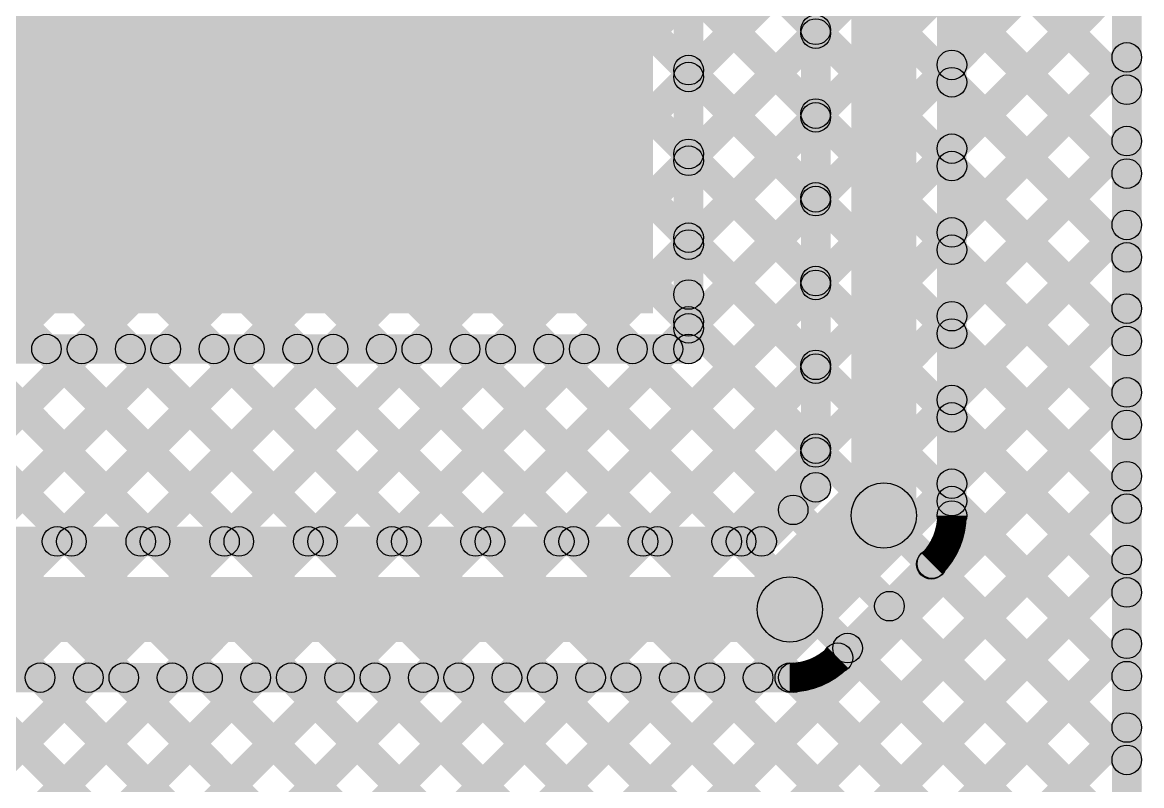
# Model space of a CAD drawing. Header units: millimetres. Extents: x 0.02 to 3.53, y 0 to 2.66.
# Drawn here: x 3.0701 to 3.4483, y 1.1932 to 1.4509 of the extents above; entities that cross this region are included whole.
import ezdxf

# ---------------------------------------------------------------- set-up
doc = ezdxf.new("R2010")
doc.units = ezdxf.units.MM
doc.header["$MEASUREMENT"] = 0
doc.layers.add('BottomLayer', color=5, linetype='Continuous')
doc.layers.add('TopLayer', color=1, linetype='Continuous')

msp = doc.modelspace()

# ---------------------------------------------------------------- hatches: boundary and pattern name
at = {"layer": 'BottomLayer'}
for points in [[(3.44831, 0.78273), (3.43831, 0.78273), (3.43831, 1.97317), (3.44831, 1.97317)], [(3.3722, 1.28444), (3.3502, 1.28444), (3.3502, 1.94507), (3.3722, 1.94507)], [(3.3892, 1.28444), (3.3792, 1.28444), (3.3792, 1.94507), (3.3892, 1.94507)], [(3.1883, 1.37106), (3.28324, 1.37106), (3.28324, 1.94231), (3.1883, 1.94231)], [(3.3432, 1.29397), (3.3332, 1.29397), (3.3332, 1.93554), (3.3432, 1.93554)], [(3.30024, 1.35906), (3.29024, 1.35906), (3.29024, 1.5114), (3.30024, 1.5114)], [(3.30024, 1.35906), (3.29024, 1.35906), (3.29024, 1.5114), (3.30024, 1.5114)], [(2.93128, 1.35266), (3.28324, 1.35266), (3.28324, 1.4994), (2.93128, 1.4994)], [(3.38773, 1.43306), (3.38066, 1.44013), (3.43977, 1.49924), (3.44684, 1.49217)], [(3.29171, 1.48786), (3.29878, 1.49493), (3.34173, 1.45198), (3.33466, 1.44491)], [(3.38066, 1.48376), (3.38773, 1.49083), (3.44684, 1.43172), (3.43977, 1.42465)], [(3.29878, 1.42896), (3.29171, 1.43603), (3.33466, 1.47899), (3.34173, 1.47191)], [(3.38773, 1.40478), (3.38066, 1.41185), (3.43977, 1.47096), (3.44684, 1.46389)], [(3.29171, 1.45958), (3.29878, 1.46665), (3.34173, 1.42369), (3.33466, 1.41662)], [(3.38066, 1.45548), (3.38773, 1.46255), (3.44684, 1.40344), (3.43977, 1.39637)], [(3.29878, 1.40068), (3.29171, 1.40775), (3.33466, 1.4507), (3.34173, 1.44363)], [(3.38773, 1.37649), (3.38066, 1.38356), (3.43977, 1.44267), (3.44684, 1.4356)], [(3.29171, 1.43129), (3.29878, 1.43836), (3.34173, 1.39541), (3.33466, 1.38834)], [(3.38066, 1.42719), (3.38773, 1.43426), (3.44684, 1.37515), (3.43977, 1.36808)], [(3.29878, 1.37239), (3.29171, 1.37946), (3.33466, 1.42242), (3.34173, 1.41535)], [(3.38773, 1.34821), (3.38066, 1.35528), (3.43977, 1.41439), (3.44684, 1.40732)], [(3.29171, 1.40301), (3.29878, 1.41008), (3.34173, 1.36713), (3.33466, 1.36005)], [(3.38066, 1.39891), (3.38773, 1.40598), (3.44684, 1.34687), (3.43977, 1.3398)], [(3.29878, 1.34411), (3.29171, 1.35118), (3.33466, 1.39413), (3.34173, 1.38706)], [(3.38773, 1.31992), (3.38066, 1.327), (3.43977, 1.38611), (3.44684, 1.37903)], [(3.29171, 1.37472), (3.29878, 1.38179), (3.34173, 1.33884), (3.33466, 1.33177)], [(3.38066, 1.37062), (3.38773, 1.37769), (3.44684, 1.31858), (3.43977, 1.31151)], [(3.25511, 1.27215), (3.24803, 1.27922), (3.33466, 1.36585), (3.34173, 1.35878)], [(3.30024, 1.34066), (3.29024, 1.34066), (3.29024, 1.35906), (3.30024, 1.35906)], [(3.38773, 1.29164), (3.38066, 1.29871), (3.43977, 1.35782), (3.44684, 1.35075)], [(3.2918, 1.33713), (3.28473, 1.3442), (3.29171, 1.35118), (3.29878, 1.34411)], [(3.29171, 1.34644), (3.29878, 1.35351), (3.34173, 1.31056), (3.33466, 1.30349)], [(3.38066, 1.34234), (3.38773, 1.34941), (3.44684, 1.2903), (3.43977, 1.28323)], [(2.93146, 1.33566), (2.93146, 1.34566), (3.29524, 1.34566), (3.29524, 1.33566)], [(3.01818, 1.33713), (3.02525, 1.3442), (3.09023, 1.27922), (3.08315, 1.27215)], [(3.02883, 1.27215), (3.02176, 1.27922), (3.08674, 1.3442), (3.09381, 1.33713)], [(3.04646, 1.33713), (3.05353, 1.3442), (3.11851, 1.27922), (3.11144, 1.27215)], [(3.05712, 1.27215), (3.05004, 1.27922), (3.11502, 1.3442), (3.12209, 1.33713)], [(3.07475, 1.33713), (3.08182, 1.3442), (3.14679, 1.27922), (3.13972, 1.27215)], [(3.0854, 1.27215), (3.07833, 1.27922), (3.1433, 1.3442), (3.15038, 1.33713)], [(3.10303, 1.33713), (3.1101, 1.3442), (3.17508, 1.27922), (3.16801, 1.27215)], [(3.11368, 1.27215), (3.10661, 1.27922), (3.17159, 1.3442), (3.17866, 1.33713)], [(3.13132, 1.33713), (3.13839, 1.3442), (3.20336, 1.27922), (3.19629, 1.27215)], [(3.14197, 1.27215), (3.1349, 1.27922), (3.19987, 1.3442), (3.20694, 1.33713)], [(3.1596, 1.33713), (3.16667, 1.3442), (3.23165, 1.27922), (3.22458, 1.27215)], [(3.17025, 1.27215), (3.16318, 1.27922), (3.22816, 1.3442), (3.23523, 1.33713)], [(3.18788, 1.33713), (3.19496, 1.3442), (3.25993, 1.27922), (3.25286, 1.27215)], [(3.19854, 1.27215), (3.19147, 1.27922), (3.25644, 1.3442), (3.26351, 1.33713)], [(3.21617, 1.33713), (3.22324, 1.3442), (3.28822, 1.27922), (3.28114, 1.27215)], [(3.22682, 1.27215), (3.21975, 1.27922), (3.28473, 1.3442), (3.2918, 1.33713)], [(3.24445, 1.33713), (3.25152, 1.3442), (3.3165, 1.27922), (3.30943, 1.27215)], [(3.27274, 1.33713), (3.27981, 1.3442), (3.33412, 1.28989), (3.32705, 1.28282)], [(3.28339, 1.27215), (3.27632, 1.27922), (3.33466, 1.33756), (3.34173, 1.33049)], [(2.22084, 0.09646), (2.21377, 0.10354), (3.43977, 1.32954), (3.44684, 1.32247)], [(3.38066, 1.31405), (3.38773, 1.32113), (3.44684, 1.26202), (3.43977, 1.25494)], [(3.31167, 1.27215), (3.3046, 1.27922), (3.33466, 1.30928), (3.34173, 1.30221)], [(2.24913, 0.09646), (2.24205, 0.10354), (3.43977, 1.30125), (3.44684, 1.29418)], [(3.32345, 1.27215), (3.31638, 1.27922), (3.33466, 1.2975), (3.34173, 1.29043)], [(3.33722, 1.24491), (3.32166, 1.26046), (3.35342, 1.29222), (3.36898, 1.27666)], [(3.38066, 1.28577), (3.38773, 1.29284), (3.44684, 1.23373), (3.43977, 1.22666)], [(2.90366, 1.27069), (2.90366, 1.28069), (3.31991, 1.28069), (3.31991, 1.27069)], [(2.27741, 0.09646), (2.27034, 0.10354), (3.43977, 1.27297), (3.44684, 1.2659)], [(3.34924, 1.23289), (3.34217, 1.23996), (3.37392, 1.27171), (3.381, 1.26464)], [(3.37372, 1.26443), (3.38079, 1.2715), (3.44684, 1.20545), (3.43977, 1.19838)], [(2.8975, 1.24169), (2.8975, 1.26369), (3.32944, 1.26369), (3.32944, 1.24169)], [(3.35957, 1.25029), (3.36664, 1.25736), (3.44684, 1.17716), (3.43977, 1.17009)], [(2.30569, 0.09646), (2.29862, 0.10354), (3.43977, 1.24468), (3.44684, 1.23761)], [(3.34543, 1.23615), (3.3525, 1.24322), (3.44684, 1.14888), (3.43977, 1.14181)], [(1.96628, 0.09646), (1.95921, 0.10354), (3.0889, 1.23322), (3.09597, 1.22615)], [(1.99457, 0.09646), (1.9875, 0.10354), (3.11718, 1.23322), (3.12425, 1.22615)], [(2.02285, 0.09646), (2.01578, 0.10354), (3.14547, 1.23322), (3.15254, 1.22615)], [(2.05114, 0.09646), (2.04406, 0.10354), (3.17375, 1.23322), (3.18082, 1.22615)], [(2.07942, 0.09646), (2.07235, 0.10354), (3.20203, 1.23322), (3.20911, 1.22615)], [(2.1077, 0.09646), (2.10063, 0.10354), (3.23032, 1.23322), (3.23739, 1.22615)], [(2.13599, 0.09646), (2.12892, 0.10354), (3.2586, 1.23322), (3.26567, 1.22615)], [(2.16427, 0.09646), (2.1572, 0.10354), (3.28689, 1.23322), (3.29396, 1.22615)], [(2.19256, 0.09646), (2.18549, 0.10354), (3.31517, 1.23322), (3.32224, 1.22615)], [(2.90366, 1.22469), (2.90366, 1.23469), (3.32944, 1.23469), (3.32944, 1.22469)], [(3.0443, 1.22615), (3.05137, 1.23322), (3.44684, 0.83775), (3.43977, 0.83068)], [(3.07259, 1.22615), (3.07966, 1.23322), (3.44684, 0.86604), (3.43977, 0.85896)], [(3.10087, 1.22615), (3.10794, 1.23322), (3.44684, 0.89432), (3.43977, 0.88725)], [(3.12915, 1.22615), (3.13623, 1.23322), (3.44684, 0.9226), (3.43977, 0.91553)], [(3.15744, 1.22615), (3.16451, 1.23322), (3.44684, 0.95089), (3.43977, 0.94382)], [(3.18572, 1.22615), (3.19279, 1.23322), (3.44684, 0.97917), (3.43977, 0.9721)], [(3.21401, 1.22615), (3.22108, 1.23322), (3.44684, 1.00746), (3.43977, 1.00039)], [(3.24229, 1.22615), (3.24936, 1.23322), (3.44684, 1.03574), (3.43977, 1.02867)], [(3.27058, 1.22615), (3.27765, 1.23322), (3.44684, 1.06403), (3.43977, 1.05695)], [(3.29886, 1.22615), (3.30593, 1.23322), (3.44684, 1.09231), (3.43977, 1.08524)], [(3.32711, 1.22618), (3.33418, 1.23325), (3.44684, 1.12059), (3.43977, 1.11352)], [(2.33398, 0.09646), (2.32691, 0.10354), (3.43977, 1.2164), (3.44684, 1.20933)]]:
    msp.add_hatch(color=5, dxfattribs=at).paths.add_polyline_path(points)
h = msp.add_hatch(color=5, dxfattribs=at)
edge = h.paths.add_edge_path()
edge.add_arc((3.3382, 1.44844), 0.005, 0, 360)
h = msp.add_hatch(color=5, dxfattribs=at)
edge = h.paths.add_edge_path()
edge.add_arc((3.3382, 1.44717), 0.005, 0, 360)
h = msp.add_hatch(color=5, dxfattribs=at)
edge = h.paths.add_edge_path()
edge.add_arc((3.3842, 1.4366), 0.005, 0, 360)
h = msp.add_hatch(color=5, dxfattribs=at)
edge = h.paths.add_edge_path()
edge.add_arc((3.44331, 1.43914), 0.005, 0, 360)
h = msp.add_hatch(color=5, dxfattribs=at)
edge = h.paths.add_edge_path()
edge.add_arc((3.29524, 1.43483), 0.005, 0, 360)
h = msp.add_hatch(color=5, dxfattribs=at)
edge = h.paths.add_edge_path()
edge.add_arc((3.29524, 1.4325), 0.005, 0, 360)
h = msp.add_hatch(color=5, dxfattribs=at)
edge = h.paths.add_edge_path()
edge.add_arc((3.3842, 1.43073), 0.005, 0, 360)
h = msp.add_hatch(color=5, dxfattribs=at)
edge = h.paths.add_edge_path()
edge.add_arc((3.44331, 1.42819), 0.005, 0, 360)
h = msp.add_hatch(color=5, dxfattribs=at)
edge = h.paths.add_edge_path()
edge.add_arc((3.3382, 1.42016), 0.005, 0, 360)
h = msp.add_hatch(color=5, dxfattribs=at)
edge = h.paths.add_edge_path()
edge.add_arc((3.3382, 1.41888), 0.005, 0, 360)
h = msp.add_hatch(color=5, dxfattribs=at)
edge = h.paths.add_edge_path()
edge.add_arc((3.44331, 1.41085), 0.005, 0, 360)
h = msp.add_hatch(color=5, dxfattribs=at)
edge = h.paths.add_edge_path()
edge.add_arc((3.29524, 1.40654), 0.005, 0, 360)
h = msp.add_hatch(color=5, dxfattribs=at)
edge = h.paths.add_edge_path()
edge.add_arc((3.3842, 1.40831), 0.005, 0, 360)
h = msp.add_hatch(color=5, dxfattribs=at)
edge = h.paths.add_edge_path()
edge.add_arc((3.29524, 1.40421), 0.005, 0, 360)
h = msp.add_hatch(color=5, dxfattribs=at)
edge = h.paths.add_edge_path()
edge.add_arc((3.3842, 1.40244), 0.005, 0, 360)
h = msp.add_hatch(color=5, dxfattribs=at)
edge = h.paths.add_edge_path()
edge.add_arc((3.44331, 1.3999), 0.005, 0, 360)
h = msp.add_hatch(color=5, dxfattribs=at)
edge = h.paths.add_edge_path()
edge.add_arc((3.3382, 1.39187), 0.005, 0, 360)
h = msp.add_hatch(color=5, dxfattribs=at)
edge = h.paths.add_edge_path()
edge.add_arc((3.3382, 1.3906), 0.005, 0, 360)
h = msp.add_hatch(color=5, dxfattribs=at)
edge = h.paths.add_edge_path()
edge.add_arc((3.3842, 1.38003), 0.005, 0, 360)
h = msp.add_hatch(color=5, dxfattribs=at)
edge = h.paths.add_edge_path()
edge.add_arc((3.44331, 1.38257), 0.005, 0, 360)
h = msp.add_hatch(color=5, dxfattribs=at)
edge = h.paths.add_edge_path()
edge.add_arc((3.29524, 1.37826), 0.005, 0, 360)
h = msp.add_hatch(color=5, dxfattribs=at)
edge = h.paths.add_edge_path()
edge.add_arc((3.29524, 1.37593), 0.005, 0, 360)
h = msp.add_hatch(color=5, dxfattribs=at)
edge = h.paths.add_edge_path()
edge.add_arc((3.3842, 1.37416), 0.005, 0, 360)
h = msp.add_hatch(color=5, dxfattribs=at)
edge = h.paths.add_edge_path()
edge.add_arc((3.44331, 1.37162), 0.005, 0, 360)
h = msp.add_hatch(color=5, dxfattribs=at)
edge = h.paths.add_edge_path()
edge.add_arc((3.3382, 1.36359), 0.005, 0, 360)
h = msp.add_hatch(color=5, dxfattribs=at)
edge = h.paths.add_edge_path()
edge.add_arc((3.3382, 1.36231), 0.005, 0, 360)
h = msp.add_hatch(color=5, dxfattribs=at)
edge = h.paths.add_edge_path()
edge.add_arc((3.29524, 1.35906), 0.005, 0, 360)
h = msp.add_hatch(color=5, dxfattribs=at)
edge = h.paths.add_edge_path()
edge.add_arc((3.29524, 1.35906), 0.005, 0, 360)
h = msp.add_hatch(color=5, dxfattribs=at)
edge = h.paths.add_edge_path()
edge.add_arc((3.29524, 1.35906), 0.005, 0, 360)
h = msp.add_hatch(color=5, dxfattribs=at)
edge = h.paths.add_edge_path()
edge.add_arc((3.44331, 1.35429), 0.005, 0, 360)
h = msp.add_hatch(color=5, dxfattribs=at)
edge = h.paths.add_edge_path()
edge.add_arc((3.29524, 1.34997), 0.005, 0, 360)
h = msp.add_hatch(color=5, dxfattribs=at)
edge = h.paths.add_edge_path()
edge.add_arc((3.3842, 1.35174), 0.005, 0, 360)
h = msp.add_hatch(color=5, dxfattribs=at)
edge = h.paths.add_edge_path()
edge.add_arc((3.29524, 1.34764), 0.005, 0, 360)
h = msp.add_hatch(color=5, dxfattribs=at)
edge = h.paths.add_edge_path()
edge.add_arc((3.29524, 1.34764), 0.005, 0, 360)
h = msp.add_hatch(color=5, dxfattribs=at)
edge = h.paths.add_edge_path()
edge.add_arc((3.3842, 1.34587), 0.005, 0, 360)
h = msp.add_hatch(color=5, dxfattribs=at)
edge = h.paths.add_edge_path()
edge.add_arc((3.44331, 1.34333), 0.005, 0, 360)
h = msp.add_hatch(color=5, dxfattribs=at)
edge = h.paths.add_edge_path()
edge.add_arc((3.07828, 1.34066), 0.005, 0, 360)
h = msp.add_hatch(color=5, dxfattribs=at)
edge = h.paths.add_edge_path()
edge.add_arc((3.09027, 1.34066), 0.005, 0, 360)
h = msp.add_hatch(color=5, dxfattribs=at)
edge = h.paths.add_edge_path()
edge.add_arc((3.10657, 1.34066), 0.005, 0, 360)
h = msp.add_hatch(color=5, dxfattribs=at)
edge = h.paths.add_edge_path()
edge.add_arc((3.11856, 1.34066), 0.005, 0, 360)
h = msp.add_hatch(color=5, dxfattribs=at)
edge = h.paths.add_edge_path()
edge.add_arc((3.13485, 1.34066), 0.005, 0, 360)
h = msp.add_hatch(color=5, dxfattribs=at)
edge = h.paths.add_edge_path()
edge.add_arc((3.14684, 1.34066), 0.005, 0, 360)
h = msp.add_hatch(color=5, dxfattribs=at)
edge = h.paths.add_edge_path()
edge.add_arc((3.16314, 1.34066), 0.005, 0, 360)
h = msp.add_hatch(color=5, dxfattribs=at)
edge = h.paths.add_edge_path()
edge.add_arc((3.17512, 1.34066), 0.005, 0, 360)
h = msp.add_hatch(color=5, dxfattribs=at)
edge = h.paths.add_edge_path()
edge.add_arc((3.19142, 1.34066), 0.005, 0, 360)
h = msp.add_hatch(color=5, dxfattribs=at)
edge = h.paths.add_edge_path()
edge.add_arc((3.20341, 1.34066), 0.005, 0, 360)
h = msp.add_hatch(color=5, dxfattribs=at)
edge = h.paths.add_edge_path()
edge.add_arc((3.2197, 1.34066), 0.005, 0, 360)
h = msp.add_hatch(color=5, dxfattribs=at)
edge = h.paths.add_edge_path()
edge.add_arc((3.23169, 1.34066), 0.005, 0, 360)
h = msp.add_hatch(color=5, dxfattribs=at)
edge = h.paths.add_edge_path()
edge.add_arc((3.24799, 1.34066), 0.005, 0, 360)
h = msp.add_hatch(color=5, dxfattribs=at)
edge = h.paths.add_edge_path()
edge.add_arc((3.25998, 1.34066), 0.005, 0, 360)
h = msp.add_hatch(color=5, dxfattribs=at)
edge = h.paths.add_edge_path()
edge.add_arc((3.27627, 1.34066), 0.005, 0, 360)
h = msp.add_hatch(color=5, dxfattribs=at)
edge = h.paths.add_edge_path()
edge.add_arc((3.28826, 1.34066), 0.005, 0, 360)
h = msp.add_hatch(color=5, dxfattribs=at)
edge = h.paths.add_edge_path()
edge.add_arc((3.28826, 1.34066), 0.005, 0, 360)
h = msp.add_hatch(color=5, dxfattribs=at)
edge = h.paths.add_edge_path()
edge.add_arc((3.29524, 1.34066), 0.005, 0, 360)
h = msp.add_hatch(color=5, dxfattribs=at)
edge = h.paths.add_edge_path()
edge.add_arc((3.29524, 1.34066), 0.005, 0, 360)
h = msp.add_hatch(color=5, dxfattribs=at)
edge = h.paths.add_edge_path()
edge.add_arc((3.3382, 1.33531), 0.005, 0, 360)
h = msp.add_hatch(color=5, dxfattribs=at)
edge = h.paths.add_edge_path()
edge.add_arc((3.3382, 1.33403), 0.005, 0, 360)
h = msp.add_hatch(color=5, dxfattribs=at)
edge = h.paths.add_edge_path()
edge.add_arc((3.3842, 1.32346), 0.005, 0, 360)
h = msp.add_hatch(color=5, dxfattribs=at)
edge = h.paths.add_edge_path()
edge.add_arc((3.44331, 1.326), 0.005, 0, 360)
h = msp.add_hatch(color=5, dxfattribs=at)
edge = h.paths.add_edge_path()
edge.add_arc((3.3842, 1.31759), 0.005, 0, 360)
h = msp.add_hatch(color=5, dxfattribs=at)
edge = h.paths.add_edge_path()
edge.add_arc((3.44331, 1.31505), 0.005, 0, 360)
h = msp.add_hatch(color=5, dxfattribs=at)
edge = h.paths.add_edge_path()
edge.add_arc((3.3382, 1.30702), 0.005, 0, 360)
h = msp.add_hatch(color=5, dxfattribs=at)
edge = h.paths.add_edge_path()
edge.add_arc((3.3382, 1.30574), 0.005, 0, 360)
h = msp.add_hatch(color=5, dxfattribs=at)
edge = h.paths.add_edge_path()
edge.add_arc((3.44331, 1.29772), 0.005, 0, 360)
h = msp.add_hatch(color=5, dxfattribs=at)
edge = h.paths.add_edge_path()
edge.add_arc((3.3382, 1.29397), 0.005, 0, 360)
h = msp.add_hatch(color=5, dxfattribs=at)
edge = h.paths.add_edge_path()
edge.add_arc((3.3382, 1.29397), 0.005, 0, 360)
h = msp.add_hatch(color=5, dxfattribs=at)
edge = h.paths.add_edge_path()
edge.add_arc((3.3842, 1.29518), 0.005, 0, 360)
h = msp.add_hatch(color=5, dxfattribs=at)
edge = h.paths.add_edge_path()
edge.add_arc((3.3612, 1.28444), 0.011, 0, 360)
h = msp.add_hatch(color=5, dxfattribs=at)
edge = h.paths.add_edge_path()
edge.add_arc((3.3612, 1.28444), 0.011, 0, 360)
h = msp.add_hatch(color=5, dxfattribs=at)
edge = h.paths.add_edge_path()
edge.add_arc((3.3842, 1.28931), 0.005, 0, 360)
h = msp.add_hatch(color=5, dxfattribs=at)
edge = h.paths.add_edge_path()
edge.add_arc((3.33058, 1.28635), 0.005, 0, 360)
h = msp.add_hatch(color=5, dxfattribs=at)
edge = h.paths.add_edge_path()
edge.add_arc((3.44331, 1.28676), 0.005, 0, 360)
h = msp.add_hatch(color=5, dxfattribs=at)
edge = h.paths.add_edge_path()
edge.add_arc((3.3842, 1.28444), 0.005, 0, 360)
h = msp.add_hatch(color=5, dxfattribs=at)
edge = h.paths.add_edge_path()
edge.add_arc((3.3842, 1.28444), 0.005, 0, 360)
h = msp.add_hatch(color=5, dxfattribs=at)
edge = h.paths.add_edge_path()
edge.add_arc((3.3842, 1.28444), 0.005, 0, 360)
h = msp.add_hatch(color=5, dxfattribs=at)
edge = h.paths.add_edge_path()
edge.add_arc((3.08186, 1.27569), 0.005, 0, 360)
h = msp.add_hatch(color=5, dxfattribs=at)
edge = h.paths.add_edge_path()
edge.add_arc((3.08669, 1.27569), 0.005, 0, 360)
h = msp.add_hatch(color=5, dxfattribs=at)
edge = h.paths.add_edge_path()
edge.add_arc((3.11015, 1.27569), 0.005, 0, 360)
h = msp.add_hatch(color=5, dxfattribs=at)
edge = h.paths.add_edge_path()
edge.add_arc((3.11497, 1.27569), 0.005, 0, 360)
h = msp.add_hatch(color=5, dxfattribs=at)
edge = h.paths.add_edge_path()
edge.add_arc((3.13843, 1.27569), 0.005, 0, 360)
h = msp.add_hatch(color=5, dxfattribs=at)
edge = h.paths.add_edge_path()
edge.add_arc((3.14326, 1.27569), 0.005, 0, 360)
h = msp.add_hatch(color=5, dxfattribs=at)
edge = h.paths.add_edge_path()
edge.add_arc((3.16672, 1.27569), 0.005, 0, 360)
h = msp.add_hatch(color=5, dxfattribs=at)
edge = h.paths.add_edge_path()
edge.add_arc((3.17154, 1.27569), 0.005, 0, 360)
h = msp.add_hatch(color=5, dxfattribs=at)
edge = h.paths.add_edge_path()
edge.add_arc((3.195, 1.27569), 0.005, 0, 360)
h = msp.add_hatch(color=5, dxfattribs=at)
edge = h.paths.add_edge_path()
edge.add_arc((3.19983, 1.27569), 0.005, 0, 360)
h = msp.add_hatch(color=5, dxfattribs=at)
edge = h.paths.add_edge_path()
edge.add_arc((3.22329, 1.27569), 0.005, 0, 360)
h = msp.add_hatch(color=5, dxfattribs=at)
edge = h.paths.add_edge_path()
edge.add_arc((3.22811, 1.27569), 0.005, 0, 360)
h = msp.add_hatch(color=5, dxfattribs=at)
edge = h.paths.add_edge_path()
edge.add_arc((3.25157, 1.27569), 0.005, 0, 360)
h = msp.add_hatch(color=5, dxfattribs=at)
edge = h.paths.add_edge_path()
edge.add_arc((3.2564, 1.27569), 0.005, 0, 360)
h = msp.add_hatch(color=5, dxfattribs=at)
edge = h.paths.add_edge_path()
edge.add_arc((3.27985, 1.27569), 0.005, 0, 360)
h = msp.add_hatch(color=5, dxfattribs=at)
edge = h.paths.add_edge_path()
edge.add_arc((3.28468, 1.27569), 0.005, 0, 360)
h = msp.add_hatch(color=5, dxfattribs=at)
edge = h.paths.add_edge_path()
edge.add_arc((3.30814, 1.27569), 0.005, 0, 360)
h = msp.add_hatch(color=5, dxfattribs=at)
edge = h.paths.add_edge_path()
edge.add_arc((3.31296, 1.27569), 0.005, 0, 360)
h = msp.add_hatch(color=5, dxfattribs=at)
edge = h.paths.add_edge_path()
edge.add_arc((3.31991, 1.27569), 0.005, 0, 360)
h = msp.add_hatch(color=5, dxfattribs=at)
edge = h.paths.add_edge_path()
edge.add_arc((3.31991, 1.27569), 0.005, 0, 360)
h = msp.add_hatch(color=5, dxfattribs=at)
edge = h.paths.add_edge_path()
edge.add_arc((3.37725, 1.26797), 0.005, 0, 360)
h = msp.add_hatch(color=5, dxfattribs=at)
edge = h.paths.add_edge_path()
edge.add_arc((3.37746, 1.26818), 0.005, 0, 360)
h = msp.add_hatch(color=5, dxfattribs=at)
edge = h.paths.add_edge_path()
edge.add_arc((3.37746, 1.26818), 0.005, 0, 360)
h = msp.add_hatch(color=5, dxfattribs=at)
edge = h.paths.add_edge_path()
edge.add_arc((3.37746, 1.26818), 0.005, 0, 360)
h = msp.add_hatch(color=5, dxfattribs=at)
edge = h.paths.add_edge_path()
edge.add_arc((3.44331, 1.26943), 0.005, 0, 360)
h = msp.add_hatch(color=5, dxfattribs=at)
edge = h.paths.add_edge_path()
edge.add_arc((3.32944, 1.25269), 0.011, 0, 360)
h = msp.add_hatch(color=5, dxfattribs=at)
edge = h.paths.add_edge_path()
edge.add_arc((3.32944, 1.25269), 0.011, 0, 360)
h = msp.add_hatch(color=5, dxfattribs=at)
edge = h.paths.add_edge_path()
edge.add_arc((3.44331, 1.25848), 0.005, 0, 360)
h = msp.add_hatch(color=5, dxfattribs=at)
edge = h.paths.add_edge_path()
edge.add_arc((3.36311, 1.25383), 0.005, 0, 360)
h = msp.add_hatch(color=5, dxfattribs=at)
edge = h.paths.add_edge_path()
edge.add_arc((3.34897, 1.23968), 0.005, 0, 360)
h = msp.add_hatch(color=5, dxfattribs=at)
edge = h.paths.add_edge_path()
edge.add_arc((3.44331, 1.24115), 0.005, 0, 360)
h = msp.add_hatch(color=5, dxfattribs=at)
edge = h.paths.add_edge_path()
edge.add_arc((3.3457, 1.23642), 0.005, 0, 360)
h = msp.add_hatch(color=5, dxfattribs=at)
edge = h.paths.add_edge_path()
edge.add_arc((3.3457, 1.23642), 0.005, 0, 360)
h = msp.add_hatch(color=5, dxfattribs=at)
edge = h.paths.add_edge_path()
edge.add_arc((3.3457, 1.23642), 0.005, 0, 360)
h = msp.add_hatch(color=5, dxfattribs=at)
edge = h.paths.add_edge_path()
edge.add_arc((3.07612, 1.22969), 0.005, 0, 360)
h = msp.add_hatch(color=5, dxfattribs=at)
edge = h.paths.add_edge_path()
edge.add_arc((3.09243, 1.22969), 0.005, 0, 360)
h = msp.add_hatch(color=5, dxfattribs=at)
edge = h.paths.add_edge_path()
edge.add_arc((3.10441, 1.22969), 0.005, 0, 360)
h = msp.add_hatch(color=5, dxfattribs=at)
edge = h.paths.add_edge_path()
edge.add_arc((3.12072, 1.22969), 0.005, 0, 360)
h = msp.add_hatch(color=5, dxfattribs=at)
edge = h.paths.add_edge_path()
edge.add_arc((3.13269, 1.22969), 0.005, 0, 360)
h = msp.add_hatch(color=5, dxfattribs=at)
edge = h.paths.add_edge_path()
edge.add_arc((3.149, 1.22969), 0.005, 0, 360)
h = msp.add_hatch(color=5, dxfattribs=at)
edge = h.paths.add_edge_path()
edge.add_arc((3.16097, 1.22969), 0.005, 0, 360)
h = msp.add_hatch(color=5, dxfattribs=at)
edge = h.paths.add_edge_path()
edge.add_arc((3.17729, 1.22969), 0.005, 0, 360)
h = msp.add_hatch(color=5, dxfattribs=at)
edge = h.paths.add_edge_path()
edge.add_arc((3.18926, 1.22969), 0.005, 0, 360)
h = msp.add_hatch(color=5, dxfattribs=at)
edge = h.paths.add_edge_path()
edge.add_arc((3.20557, 1.22969), 0.005, 0, 360)
h = msp.add_hatch(color=5, dxfattribs=at)
edge = h.paths.add_edge_path()
edge.add_arc((3.21754, 1.22969), 0.005, 0, 360)
h = msp.add_hatch(color=5, dxfattribs=at)
edge = h.paths.add_edge_path()
edge.add_arc((3.23385, 1.22969), 0.005, 0, 360)
h = msp.add_hatch(color=5, dxfattribs=at)
edge = h.paths.add_edge_path()
edge.add_arc((3.24583, 1.22969), 0.005, 0, 360)
h = msp.add_hatch(color=5, dxfattribs=at)
edge = h.paths.add_edge_path()
edge.add_arc((3.26214, 1.22969), 0.005, 0, 360)
h = msp.add_hatch(color=5, dxfattribs=at)
edge = h.paths.add_edge_path()
edge.add_arc((3.27411, 1.22969), 0.005, 0, 360)
h = msp.add_hatch(color=5, dxfattribs=at)
edge = h.paths.add_edge_path()
edge.add_arc((3.29042, 1.22969), 0.005, 0, 360)
h = msp.add_hatch(color=5, dxfattribs=at)
edge = h.paths.add_edge_path()
edge.add_arc((3.3024, 1.22969), 0.005, 0, 360)
h = msp.add_hatch(color=5, dxfattribs=at)
edge = h.paths.add_edge_path()
edge.add_arc((3.31871, 1.22969), 0.005, 0, 360)
h = msp.add_hatch(color=5, dxfattribs=at)
edge = h.paths.add_edge_path()
edge.add_arc((3.32944, 1.22969), 0.005, 0, 360)
h = msp.add_hatch(color=5, dxfattribs=at)
edge = h.paths.add_edge_path()
edge.add_arc((3.32944, 1.22969), 0.005, 0, 360)
h = msp.add_hatch(color=5, dxfattribs=at)
edge = h.paths.add_edge_path()
edge.add_arc((3.32944, 1.22969), 0.005, 0, 360)
h = msp.add_hatch(color=5, dxfattribs=at)
edge = h.paths.add_edge_path()
edge.add_arc((3.33065, 1.22972), 0.005, 0, 360)
h = msp.add_hatch(color=5, dxfattribs=at)
edge = h.paths.add_edge_path()
edge.add_arc((3.44331, 1.2302), 0.005, 0, 360)
h = msp.add_hatch(color=5, dxfattribs=at)
edge = h.paths.add_edge_path()
edge.add_arc((3.44331, 1.21286), 0.005, 0, 360)
h = msp.add_hatch(color=5, dxfattribs=at)
edge = h.paths.add_edge_path()
edge.add_arc((3.44331, 1.20191), 0.005, 0, 360)
at = {"layer": 'TopLayer'}
for points in [[(1.90092, 2.65237), (1.908, 2.65944), (3.44684, 1.12059), (3.43977, 1.11352)], [(1.92921, 2.65237), (1.93628, 2.65944), (3.44684, 1.14888), (3.43977, 1.14181)], [(1.95749, 2.65237), (1.96456, 2.65944), (3.44684, 1.17716), (3.43977, 1.17009)], [(1.98578, 2.65237), (1.99285, 2.65944), (3.44684, 1.20545), (3.43977, 1.19838)], [(2.01406, 2.65237), (2.02113, 2.65944), (3.44684, 1.23373), (3.43977, 1.22666)], [(2.04235, 2.65237), (2.04942, 2.65944), (3.44684, 1.26202), (3.43977, 1.25494)], [(2.07063, 2.65237), (2.0777, 2.65944), (3.44684, 1.2903), (3.43977, 1.28323)], [(2.09891, 2.65237), (2.10599, 2.65944), (3.44684, 1.31858), (3.43977, 1.31151)], [(3.44831, 0.78273), (3.43831, 0.78273), (3.43831, 1.97317), (3.44831, 1.97317)], [(2.96897, 1.32543), (2.9619, 1.3325), (3.43977, 1.81037), (3.44684, 1.8033)], [(2.9543, 1.28248), (2.94723, 1.28955), (3.43977, 1.78209), (3.44684, 1.77501)], [(1.80004, 0.09993), (1.79297, 0.107), (3.43977, 1.7538), (3.44684, 1.74673)], [(1.82486, 0.09646), (1.81779, 0.10354), (3.43977, 1.72552), (3.44684, 1.71845)], [(3.11606, 1.72008), (3.12313, 1.72715), (3.44684, 1.40344), (3.43977, 1.39637)], [(3.10534, 1.70251), (3.11241, 1.70958), (3.44684, 1.37515), (3.43977, 1.36808)], [(3.15968, 1.70474), (3.16675, 1.71181), (3.44684, 1.43172), (3.43977, 1.42465)], [(3.08712, 1.69245), (3.09419, 1.69952), (3.44684, 1.34687), (3.43977, 1.3398)], [(1.86562, 0.10894), (1.85855, 0.11601), (3.43977, 1.69723), (3.44684, 1.69016)], [(1.89184, 0.10687), (1.88477, 0.11394), (3.43977, 1.66895), (3.44684, 1.66188)], [(1.9099, 0.09665), (1.90283, 0.10372), (3.43977, 1.64066), (3.44684, 1.63359)], [(1.938, 0.09646), (1.93093, 0.10354), (3.43977, 1.61238), (3.44684, 1.60531)], [(1.96628, 0.09646), (1.95921, 0.10354), (3.43977, 1.5841), (3.44684, 1.57702)], [(1.99457, 0.09646), (1.9875, 0.10354), (3.43977, 1.55581), (3.44684, 1.54874)], [(2.02285, 0.09646), (2.01578, 0.10354), (3.43977, 1.52753), (3.44684, 1.52046)], [(2.05114, 0.09646), (2.04406, 0.10354), (3.43977, 1.49924), (3.44684, 1.49217)], [(3.04288, 1.48213), (3.04995, 1.4892), (3.44684, 1.09231), (3.43977, 1.08524)], [(2.07942, 0.09646), (2.07235, 0.10354), (3.43977, 1.47096), (3.44684, 1.46389)], [(3.04274, 1.45398), (3.04981, 1.46106), (3.44684, 1.06403), (3.43977, 1.05695)], [(2.1077, 0.09646), (2.10063, 0.10354), (3.43977, 1.44267), (3.44684, 1.4356)], [(3.03458, 1.43386), (3.04165, 1.44093), (3.44684, 1.03574), (3.43977, 1.02867)], [(2.87035, 1.42839), (2.87742, 1.43546), (3.44684, 0.86604), (3.43977, 0.85896)], [(3.02449, 1.41567), (3.03156, 1.42274), (3.44684, 1.00746), (3.43977, 1.00039)], [(2.13599, 0.09646), (2.12892, 0.10354), (3.43977, 1.41439), (3.44684, 1.40732)], [(3.0144, 1.39747), (3.02148, 1.40454), (3.44684, 0.97917), (3.43977, 0.9721)], [(2.94045, 1.38657), (2.94752, 1.39364), (3.44684, 0.89432), (3.43977, 0.88725)], [(2.16427, 0.09646), (2.1572, 0.10354), (3.43977, 1.38611), (3.44684, 1.37903)], [(3.00432, 1.37927), (3.01139, 1.38634), (3.44684, 0.95089), (3.43977, 0.94382)], [(2.99423, 1.36107), (3.0013, 1.36814), (3.44684, 0.9226), (3.43977, 0.91553)], [(2.19256, 0.09646), (2.18549, 0.10354), (3.43977, 1.35782), (3.44684, 1.35075)], [(2.22084, 0.09646), (2.21377, 0.10354), (3.43977, 1.32954), (3.44684, 1.32247)], [(2.96176, 1.30869), (2.96883, 1.31576), (3.44684, 0.83775), (3.43977, 0.83068)], [(2.24913, 0.09646), (2.24205, 0.10354), (3.43977, 1.30125), (3.44684, 1.29418)], [(2.27741, 0.09646), (2.27034, 0.10354), (3.43977, 1.27297), (3.44684, 1.2659)], [(2.30569, 0.09646), (2.29862, 0.10354), (3.43977, 1.24468), (3.44684, 1.23761)], [(2.33398, 0.09646), (2.32691, 0.10354), (3.43977, 1.2164), (3.44684, 1.20933)]]:
    msp.add_hatch(color=1, dxfattribs=at).paths.add_polyline_path(points)
h = msp.add_hatch(color=1, dxfattribs=at)
edge = h.paths.add_edge_path()
edge.add_arc((3.44331, 1.43914), 0.005, 0, 360)
h = msp.add_hatch(color=1, dxfattribs=at)
edge = h.paths.add_edge_path()
edge.add_arc((3.44331, 1.42819), 0.005, 0, 360)
h = msp.add_hatch(color=1, dxfattribs=at)
edge = h.paths.add_edge_path()
edge.add_arc((3.44331, 1.41085), 0.005, 0, 360)
h = msp.add_hatch(color=1, dxfattribs=at)
edge = h.paths.add_edge_path()
edge.add_arc((3.44331, 1.3999), 0.005, 0, 360)
h = msp.add_hatch(color=1, dxfattribs=at)
edge = h.paths.add_edge_path()
edge.add_arc((3.44331, 1.38257), 0.005, 0, 360)
h = msp.add_hatch(color=1, dxfattribs=at)
edge = h.paths.add_edge_path()
edge.add_arc((3.44331, 1.37162), 0.005, 0, 360)
h = msp.add_hatch(color=1, dxfattribs=at)
edge = h.paths.add_edge_path()
edge.add_arc((3.44331, 1.35429), 0.005, 0, 360)
h = msp.add_hatch(color=1, dxfattribs=at)
edge = h.paths.add_edge_path()
edge.add_arc((3.44331, 1.34333), 0.005, 0, 360)
h = msp.add_hatch(color=1, dxfattribs=at)
edge = h.paths.add_edge_path()
edge.add_arc((3.44331, 1.326), 0.005, 0, 360)
h = msp.add_hatch(color=1, dxfattribs=at)
edge = h.paths.add_edge_path()
edge.add_arc((3.44331, 1.31505), 0.005, 0, 360)
h = msp.add_hatch(color=1, dxfattribs=at)
edge = h.paths.add_edge_path()
edge.add_arc((3.44331, 1.29772), 0.005, 0, 360)
h = msp.add_hatch(color=1, dxfattribs=at)
edge = h.paths.add_edge_path()
edge.add_arc((3.44331, 1.28676), 0.005, 0, 360)
h = msp.add_hatch(color=1, dxfattribs=at)
edge = h.paths.add_edge_path()
edge.add_arc((3.44331, 1.26943), 0.005, 0, 360)
h = msp.add_hatch(color=1, dxfattribs=at)
edge = h.paths.add_edge_path()
edge.add_arc((3.44331, 1.25848), 0.005, 0, 360)
h = msp.add_hatch(color=1, dxfattribs=at)
edge = h.paths.add_edge_path()
edge.add_arc((3.44331, 1.24115), 0.005, 0, 360)
h = msp.add_hatch(color=1, dxfattribs=at)
edge = h.paths.add_edge_path()
edge.add_arc((3.44331, 1.2302), 0.005, 0, 360)
h = msp.add_hatch(color=1, dxfattribs=at)
edge = h.paths.add_edge_path()
edge.add_arc((3.44331, 1.21286), 0.005, 0, 360)
h = msp.add_hatch(color=1, dxfattribs=at)
edge = h.paths.add_edge_path()
edge.add_arc((3.44331, 1.20191), 0.005, 0, 360)

# ---------------------------------------------------------------- linework, layer by layer
at = {"layer": 'BottomLayer', "const_width": 0.01}
for points in [[(3.3842, 1.28444, -0.198912), (3.37746, 1.26818)], [(3.3842, 1.28444, -0.198912), (3.37746, 1.26818)], [(3.3457, 1.23642, -0.198912), (3.32944, 1.22969)], [(3.3457, 1.23642, -0.198912), (3.32944, 1.22969)]]:
    msp.add_lwpolyline(points, format="xyb", dxfattribs=at)
at = {"layer": 'BottomLayer'}
for centre, radius in [((3.3382, 1.44844), 0.005), ((3.3382, 1.44717), 0.005), ((3.3842, 1.4366), 0.005), ((3.44331, 1.43914), 0.005), ((3.29524, 1.43483), 0.005), ((3.29524, 1.4325), 0.005), ((3.3842, 1.43073), 0.005), ((3.44331, 1.42819), 0.005), ((3.3382, 1.42016), 0.005), ((3.3382, 1.41888), 0.005), ((3.44331, 1.41085), 0.005), ((3.29524, 1.40654), 0.005), ((3.3842, 1.40831), 0.005), ((3.29524, 1.40421), 0.005), ((3.3842, 1.40244), 0.005), ((3.44331, 1.3999), 0.005), ((3.3382, 1.39187), 0.005), ((3.3382, 1.3906), 0.005), ((3.3842, 1.38003), 0.005), ((3.44331, 1.38257), 0.005), ((3.29524, 1.37826), 0.005), ((3.29524, 1.37593), 0.005), ((3.3842, 1.37416), 0.005), ((3.44331, 1.37162), 0.005), ((3.3382, 1.36359), 0.005), ((3.3382, 1.36231), 0.005), ((3.29524, 1.35906), 0.005), ((3.29524, 1.35906), 0.005), ((3.29524, 1.35906), 0.005), ((3.44331, 1.35429), 0.005), ((3.29524, 1.34997), 0.005), ((3.3842, 1.35174), 0.005), ((3.29524, 1.34764), 0.005), ((3.29524, 1.34764), 0.005), ((3.3842, 1.34587), 0.005), ((3.44331, 1.34333), 0.005), ((3.07828, 1.34066), 0.005), ((3.09027, 1.34066), 0.005), ((3.10657, 1.34066), 0.005), ((3.11856, 1.34066), 0.005), ((3.13485, 1.34066), 0.005), ((3.14684, 1.34066), 0.005), ((3.16314, 1.34066), 0.005), ((3.17512, 1.34066), 0.005), ((3.19142, 1.34066), 0.005), ((3.20341, 1.34066), 0.005), ((3.2197, 1.34066), 0.005), ((3.23169, 1.34066), 0.005), ((3.24799, 1.34066), 0.005), ((3.25998, 1.34066), 0.005), ((3.27627, 1.34066), 0.005), ((3.28826, 1.34066), 0.005), ((3.28826, 1.34066), 0.005), ((3.29524, 1.34066), 0.005), ((3.29524, 1.34066), 0.005), ((3.3382, 1.33531), 0.005), ((3.3382, 1.33403), 0.005), ((3.3842, 1.32346), 0.005), ((3.44331, 1.326), 0.005), ((3.3842, 1.31759), 0.005), ((3.44331, 1.31505), 0.005), ((3.3382, 1.30702), 0.005), ((3.3382, 1.30574), 0.005), ((3.44331, 1.29772), 0.005), ((3.3382, 1.29397), 0.005), ((3.3382, 1.29397), 0.005), ((3.3842, 1.29518), 0.005), ((3.3612, 1.28444), 0.011), ((3.3612, 1.28444), 0.011), ((3.3842, 1.28931), 0.005), ((3.33058, 1.28635), 0.005), ((3.44331, 1.28676), 0.005), ((3.3842, 1.28444), 0.005), ((3.3842, 1.28444), 0.005), ((3.3842, 1.28444), 0.005), ((3.08186, 1.27569), 0.005), ((3.08669, 1.27569), 0.005), ((3.11015, 1.27569), 0.005), ((3.11497, 1.27569), 0.005), ((3.13843, 1.27569), 0.005), ((3.14326, 1.27569), 0.005), ((3.16672, 1.27569), 0.005), ((3.17154, 1.27569), 0.005), ((3.195, 1.27569), 0.005), ((3.19983, 1.27569), 0.005), ((3.22329, 1.27569), 0.005), ((3.22811, 1.27569), 0.005), ((3.25157, 1.27569), 0.005), ((3.2564, 1.27569), 0.005), ((3.27985, 1.27569), 0.005), ((3.28468, 1.27569), 0.005), ((3.30814, 1.27569), 0.005), ((3.31296, 1.27569), 0.005), ((3.31991, 1.27569), 0.005), ((3.31991, 1.27569), 0.005), ((3.37725, 1.26797), 0.005), ((3.37746, 1.26818), 0.005), ((3.37746, 1.26818), 0.005), ((3.37746, 1.26818), 0.005), ((3.44331, 1.26943), 0.005), ((3.32944, 1.25269), 0.011), ((3.32944, 1.25269), 0.011), ((3.44331, 1.25848), 0.005), ((3.36311, 1.25383), 0.005), ((3.34897, 1.23968), 0.005), ((3.44331, 1.24115), 0.005), ((3.3457, 1.23642), 0.005), ((3.3457, 1.23642), 0.005), ((3.3457, 1.23642), 0.005), ((3.07612, 1.22969), 0.005), ((3.09243, 1.22969), 0.005), ((3.10441, 1.22969), 0.005), ((3.12072, 1.22969), 0.005), ((3.13269, 1.22969), 0.005), ((3.149, 1.22969), 0.005), ((3.16097, 1.22969), 0.005), ((3.17729, 1.22969), 0.005), ((3.18926, 1.22969), 0.005), ((3.20557, 1.22969), 0.005), ((3.21754, 1.22969), 0.005), ((3.23385, 1.22969), 0.005), ((3.24583, 1.22969), 0.005), ((3.26214, 1.22969), 0.005), ((3.27411, 1.22969), 0.005), ((3.29042, 1.22969), 0.005), ((3.3024, 1.22969), 0.005), ((3.31871, 1.22969), 0.005), ((3.32944, 1.22969), 0.005), ((3.32944, 1.22969), 0.005), ((3.32944, 1.22969), 0.005), ((3.33065, 1.22972), 0.005), ((3.44331, 1.2302), 0.005), ((3.44331, 1.21286), 0.005), ((3.44331, 1.20191), 0.005)]:
    msp.add_circle(centre, radius, dxfattribs=at)
at = {"layer": 'TopLayer'}
for centre in [(3.44331, 1.43914), (3.44331, 1.42819), (3.44331, 1.41085), (3.44331, 1.3999), (3.44331, 1.38257), (3.44331, 1.37162), (3.44331, 1.35429), (3.44331, 1.34333), (3.44331, 1.326), (3.44331, 1.31505), (3.44331, 1.29772), (3.44331, 1.28676), (3.44331, 1.26943), (3.44331, 1.25848), (3.44331, 1.24115), (3.44331, 1.2302), (3.44331, 1.21286), (3.44331, 1.20191)]:
    msp.add_circle(centre, 0.005, dxfattribs=at)

doc.saveas('drawing.dxf')
